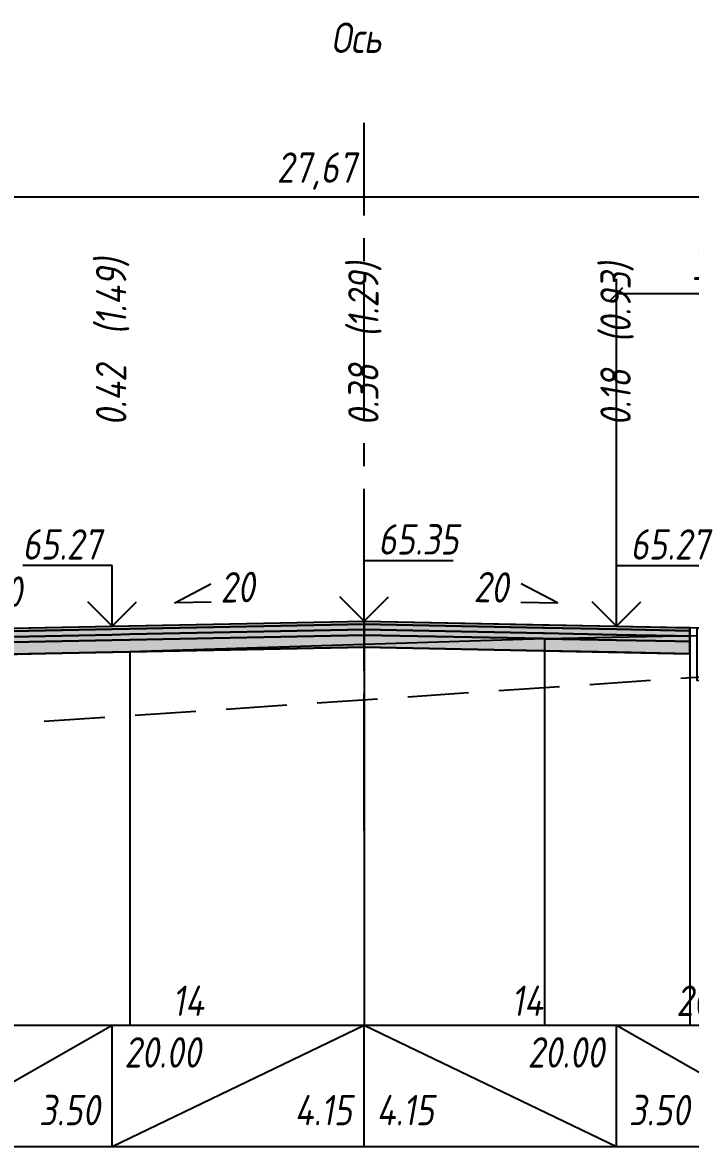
# Model space of a CAD drawing. Extents: x -717 to 1451, y -133302 to 233.
# Drawn here: x -305.1 to -250.2, y -125823.3 to -125730.8 of the extents above; entities that cross this region are included whole.
import ezdxf
from ezdxf.enums import TextEntityAlignment as Align

# ---------------------------------------------------------------- set-up
doc = ezdxf.new("R2010")
doc.units = 0
doc.linetypes.add('осевая2', pattern=[1.125, 0.75, -0.125, 0.125, -0.125])
doc.linetypes.add('штриховая', pattern=[0.75, 0.5, -0.25])
for name, color, linetype in [('Интерполированный поперечник', 2, 'Continuous'), ('Код_514', 1, 'Continuous'), ('Контур_400', 7, 'Continuous'), ('Контур_508', 7, 'Continuous'), ('Контур_513', 7, 'Continuous'), ('Контур_818', 7, 'Continuous'), ('Красный поперечник', 1, 'Continuous'), ('Объём_2501', 7, 'Continuous'), ('Ось', 1, 'осевая2'), ('Откосы', 7, 'Continuous'), ('Отметки покрытия', 7, 'Continuous'), ('Рабочие отметки', 7, 'Continuous'), ('Рабочие отметки доп.', 7, 'Continuous'), ('Слои выравнивания', 7, 'Continuous'), ('Таблица', 7, 'Continuous'), ('Уклоны проезжей части', 7, 'Continuous'), ('Черный поперечник', 3, 'Continuous')]:
    doc.layers.add(name, color=color, linetype=linetype)
for name, color, linetype, true_color in [('Контур_2570', 7, 'Continuous', 0x80ff00), ('Контур_2725', 7, 'Continuous', 0x323232), ('Контур_2760', 7, 'Continuous', 0x323232), ('Контур_2761', 7, 'Continuous', 0x323232), ('Контур_2762', 7, 'Continuous', 0x323232), ('Контур_2763', 7, 'Continuous', 0x323232), ('Контур_402', 7, 'Continuous', 0xff6464)]:
    doc.layers.add(name, color=color, linetype=linetype, true_color=true_color)
doc.styles.get("Standard").update_dxf_attribs({"font": 'txt', "height": 2.5})
doc.styles.add('М', font='romand.shx', dxfattribs={"width": 0.8, "oblique": 10, "height": 2.5})
doc.dimstyles.new('ISO-25', dxfattribs={"dimtxt": 2.5, "dimasz": 2.5, "dimexe": 1.25, "dimexo": 0.625, "dimtad": 1, "dimtxsty": 'Standard', "dimcen": 2.5, "dimadec": 0, "dimazin": 0, "dimtfac": 1, "dimtmove": 0, "dimatfit": 3, "dimfxl": 1, "dimarcsym": 0})

# ---------------------------------------------------------------- blocks, each defined once
blk = doc.blocks.new('_Oblique')
at = {"color": 0, "linetype": 'ByBlock', "lineweight": -2}
blk.add_line((-0.5, -0.5), (0.5, 0.5), dxfattribs=at)
blk = doc.blocks.new('*D2660')
at = {"color": 0, "lineweight": -2, "transparency": 16777216}
for p, q in [((-256.241, -125779.906), (-256.241, -125751.866)), ((-238.741, -125780.256), (-238.741, -125751.866)), ((-238.741, -125753.116), (-256.241, -125753.116))]:
    blk.add_line(p, q, dxfattribs=at)
at = {"layer": 'Defpoints', "color": 0, "transparency": 16777216}
for p in [(-256.241, -125753.116), (-256.241, -125780.531), (-238.741, -125780.881)]:
    blk.add_point(p, dxfattribs=at)
at = {"color": 0, "lineweight": -2, "transparency": 16777216, "rotation": 180}
blk.add_blockref('_Oblique', (-256.241, -125753.116), dxfattribs=at)
at = {"color": 0, "lineweight": -2, "transparency": 16777216}
blk.add_blockref('_Oblique', (-238.741, -125753.116), dxfattribs=at)
at = {"color": 0, "transparency": 16777216, "insert": (-247.491, -125751.003), "char_height": 2.5, "width": 9.58333, "attachment_point": 5, "style": 'М'}
blk.add_mtext('3,50', dxfattribs=at)
blk = doc.blocks.new('*D2663')
at = {"color": 0, "lineweight": -2, "transparency": 16777216}
for p, q in [((-350.075, -125781.295), (-350.075, -125743.866)), ((-211.741, -125780.936), (-211.741, -125743.866)), ((-350.075, -125745.116), (-211.741, -125745.116))]:
    blk.add_line(p, q, dxfattribs=at)
at = {"layer": 'Defpoints', "color": 0, "transparency": 16777216}
for p in [(-211.741, -125745.116), (-350.075, -125781.92), (-211.741, -125781.561)]:
    blk.add_point(p, dxfattribs=at)
at = {"color": 0, "lineweight": -2, "transparency": 16777216, "rotation": 180}
blk.add_blockref('_Oblique', (-350.075, -125745.116), dxfattribs=at)
at = {"color": 0, "lineweight": -2, "transparency": 16777216}
blk.add_blockref('_Oblique', (-211.741, -125745.116), dxfattribs=at)
at = {"color": 0, "transparency": 16777216, "insert": (-280.908, -125743.003), "char_height": 2.5, "width": 12.5, "attachment_point": 5, "style": 'М'}
blk.add_mtext('27,67', dxfattribs=at)

msp = doc.modelspace()

# ---------------------------------------------------------------- hatches: boundary and pattern name
at = {"layer": 'Слои выравнивания'}
for color, points in [(2, [(-305.974, -125780.633), (-297.741, -125780.469), (-296.279, -125780.439), (-276.991, -125780.054), (-276.991, -125780.304), (-296.279, -125780.689), (-297.741, -125780.719), (-305.974, -125780.883)]), (3, [(-305.974, -125780.883), (-297.741, -125780.719), (-296.279, -125780.689), (-276.991, -125780.304), (-276.991, -125780.754), (-296.279, -125781.139), (-297.741, -125781.169), (-305.974, -125781.333)]), (2, [(-276.991, -125780.054), (-262.306, -125780.347), (-262.165, -125780.35), (-256.241, -125780.469), (-251.411, -125780.565), (-250.197, -125780.59), (-250.197, -125780.84), (-251.411, -125780.815), (-256.241, -125780.719), (-262.165, -125780.6), (-262.306, -125780.597), (-276.991, -125780.304)]), (3, [(-276.991, -125780.304), (-262.306, -125780.597), (-262.165, -125780.6), (-256.241, -125780.719), (-251.411, -125780.815), (-250.197, -125780.84), (-250.197, -125781.29), (-251.411, -125781.265), (-256.241, -125781.169), (-262.165, -125781.05), (-262.306, -125781.047), (-276.991, -125780.754)]), (4, [(-305.974, -125781.333), (-297.741, -125781.169), (-296.279, -125781.139), (-276.991, -125780.754), (-276.991, -125781.204), (-296.279, -125781.589), (-297.741, -125781.619), (-305.974, -125781.783)]), (5, [(-305.974, -125781.783), (-297.741, -125781.619), (-296.279, -125781.589), (-276.991, -125781.204), (-276.991, -125782.204), (-296.279, -125782.589), (-297.741, -125782.619), (-305.974, -125782.783)]), (4, [(-276.991, -125780.754), (-262.306, -125781.047), (-262.165, -125781.05), (-256.241, -125781.169), (-251.411, -125781.265), (-250.197, -125781.29), (-250.197, -125781.74), (-251.411, -125781.715), (-256.241, -125781.619), (-262.165, -125781.5), (-262.306, -125781.497), (-276.991, -125781.204)]), (5, [(-276.991, -125781.204), (-262.306, -125781.497), (-262.165, -125781.5), (-256.241, -125781.619), (-251.411, -125781.715), (-250.197, -125781.74), (-250.197, -125782.74), (-251.411, -125782.715), (-256.241, -125782.619), (-262.165, -125782.5), (-262.306, -125782.497), (-276.991, -125782.204)])]:
    msp.add_hatch(color=color, dxfattribs=at).paths.add_polyline_path(points)

# ---------------------------------------------------------------- linework, layer by layer
at = {"layer": 'Интерполированный поперечник', "linetype": 'штриховая', "ltscale": 10, "flags": 128}
msp.add_lwpolyline([(-370.675, -125792.864), (-222.098, -125782.802)], dxfattribs=at)
at = {"layer": 'Код_514'}
for p, q in [((-315.241, -125823.31), (-297.741, -125813.31)), ((-297.741, -125823.31), (-297.741, -125813.31)), ((-297.741, -125823.31), (-276.991, -125813.31)), ((-276.991, -125823.31), (-276.991, -125813.31)), ((-276.991, -125813.31), (-256.241, -125823.31)), ((-256.241, -125823.31), (-256.241, -125813.31)), ((-256.241, -125813.31), (-238.741, -125823.31))]:
    msp.add_line(p, q, dxfattribs=at)
at = {"layer": 'Контур_2570', "flags": 128}
msp.add_lwpolyline([(-391.122, -125794.06), (-372.892, -125793.778), (-370.64, -125793.59), (-370.64, -125793.59), (-366.08, -125791.323), (-360.811, -125788.627), (-352.266, -125784.472), (-352.01, -125784.419), (-350.343, -125783.729), (-350.343, -125782.979), (-349.88, -125782.848), (-345.611, -125782.96), (-333.472, -125782.595), (-332.972, -125783.345), (-321.817, -125783.158), (-296.279, -125782.554), (-276.991, -125781.954), (-262.165, -125781.493), (-249.623, -125781.227)], dxfattribs=at)
at = {"layer": 'Контур_2725', "flags": 128}
msp.add_lwpolyline([(-332.956, -125783.373), (-330.456, -125783.323), (-324.163, -125783.197), (-321.817, -125783.158), (-319.761, -125783.109), (-315.241, -125783.019), (-305.974, -125782.833), (-305.974, -125782.783), (-297.741, -125782.619), (-296.279, -125782.589), (-276.991, -125782.204), (-262.306, -125782.497), (-262.165, -125782.5), (-256.241, -125782.619), (-251.411, -125782.715), (-250.197, -125782.74)], dxfattribs=at)
at = {"layer": 'Контур_2760', "flags": 128}
msp.add_lwpolyline([(-332.956, -125781.173), (-330.456, -125781.123), (-324.163, -125780.997), (-321.817, -125780.95), (-319.761, -125780.909), (-315.241, -125780.819), (-305.974, -125780.633), (-297.741, -125780.469), (-296.279, -125780.439), (-276.991, -125780.054), (-262.306, -125780.347), (-262.165, -125780.35), (-256.241, -125780.469), (-251.411, -125780.565), (-250.197, -125780.59)], dxfattribs=at)
at = {"layer": 'Контур_2761', "flags": 128}
msp.add_lwpolyline([(-332.956, -125781.423), (-330.456, -125781.373), (-324.163, -125781.247), (-321.817, -125781.2), (-319.761, -125781.159), (-315.241, -125781.069), (-305.974, -125780.883), (-297.741, -125780.719), (-296.279, -125780.689), (-276.991, -125780.304), (-262.306, -125780.597), (-262.165, -125780.6), (-256.241, -125780.719), (-251.411, -125780.815), (-250.197, -125780.84)], dxfattribs=at)
at = {"layer": 'Контур_2762', "flags": 128}
msp.add_lwpolyline([(-332.956, -125781.873), (-330.456, -125781.823), (-324.163, -125781.697), (-321.817, -125781.65), (-319.761, -125781.609), (-315.241, -125781.519), (-305.974, -125781.333), (-297.741, -125781.169), (-296.279, -125781.139), (-276.991, -125780.754), (-262.306, -125781.047), (-262.165, -125781.05), (-256.241, -125781.169), (-251.411, -125781.265), (-250.197, -125781.29)], dxfattribs=at)
at = {"layer": 'Контур_2763', "flags": 128}
msp.add_lwpolyline([(-332.956, -125782.323), (-330.456, -125782.273), (-324.163, -125782.147), (-321.817, -125782.1), (-319.761, -125782.059), (-315.241, -125781.969), (-305.974, -125781.783), (-297.741, -125781.619), (-296.279, -125781.589), (-276.991, -125781.204), (-262.306, -125781.497), (-262.165, -125781.5), (-256.241, -125781.619), (-251.411, -125781.715), (-250.197, -125781.74)], dxfattribs=at)
at = {"layer": 'Контур_400', "flags": 128}
for points in [[(-332.956, -125781.173), (-330.456, -125781.123), (-330.456, -125781.123), (-315.241, -125780.819), (-315.241, -125780.819), (-315.241, -125780.819), (-315.241, -125780.819), (-297.741, -125780.469), (-276.991, -125780.054)], [(-276.991, -125780.054), (-256.241, -125780.469), (-238.741, -125780.819), (-238.741, -125780.819), (-238.741, -125780.819), (-238.741, -125780.819), (-221.241, -125781.169), (-221.241, -125781.169), (-218.741, -125781.219)]]:
    msp.add_lwpolyline(points, dxfattribs=at)
at = {"layer": 'Контур_402', "flags": 128}
msp.add_lwpolyline([(-357.046, -125786.505), (-332.956, -125785.783), (-332.956, -125783.373), (-324.163, -125783.197), (-321.817, -125783.158), (-319.761, -125783.109), (-305.974, -125782.833), (-305.974, -125782.783), (-276.991, -125782.204), (-250.197, -125782.74), (-250.197, -125780.59), (-249.623, -125780.601), (-249.623, -125784.925), (-204.575, -125786.276)], dxfattribs=at)
at = {"layer": 'Контур_508', "flags": 128}
msp.add_lwpolyline([(-366.122, -125792.556), (-357.046, -125786.505), (-332.956, -125785.783), (-332.956, -125783.373), (-324.163, -125783.197), (-321.817, -125783.158), (-319.761, -125783.109), (-305.974, -125782.833), (-305.974, -125782.783), (-276.991, -125782.204), (-250.197, -125782.74), (-250.197, -125780.59), (-249.623, -125780.601), (-249.623, -125784.925), (-204.575, -125786.276), (-204.575, -125783.303), (-202.891, -125782.181)], dxfattribs=at)
at = {"layer": 'Контур_513', "flags": 128}
msp.add_lwpolyline([(-366.122, -125792.556), (-357.046, -125786.505), (-332.956, -125785.783), (-332.956, -125783.373), (-324.163, -125783.197), (-321.817, -125783.158), (-319.761, -125783.109), (-305.974, -125782.833), (-305.974, -125782.783), (-276.991, -125782.204), (-250.197, -125782.74), (-250.197, -125780.59), (-249.623, -125780.601), (-249.623, -125784.925), (-204.575, -125786.276), (-204.575, -125783.303), (-202.891, -125782.181)], dxfattribs=at)
at = {"layer": 'Контур_818', "flags": 128}
msp.add_lwpolyline([(-366.122, -125791.344), (-366.08, -125791.323), (-360.811, -125788.627), (-352.266, -125784.472), (-352.01, -125784.419), (-350.343, -125783.729), (-350.343, -125782.979), (-349.88, -125782.848), (-345.611, -125782.96), (-333.472, -125782.595), (-332.972, -125783.345), (-321.817, -125783.158), (-296.279, -125782.554), (-276.991, -125781.954), (-262.165, -125781.493), (-249.623, -125781.227)], dxfattribs=at)
at = {"layer": 'Красный поперечник'}
for p, q in [((-297.741, -125780.469), (-276.991, -125780.054)), ((-276.991, -125780.054), (-256.241, -125780.469)), ((-315.241, -125780.819), (-297.741, -125780.469)), ((-256.241, -125780.469), (-238.741, -125780.819))]:
    msp.add_line(p, q, dxfattribs=at)
at = {"layer": 'Объём_2501', "flags": 128}
for points in [[(-332.956, -125781.173), (-330.456, -125781.123), (-330.456, -125781.123), (-315.241, -125780.819), (-315.241, -125780.819), (-315.241, -125780.819), (-315.241, -125780.819), (-297.741, -125780.469), (-276.991, -125780.054)], [(-276.991, -125780.054), (-256.241, -125780.469), (-238.741, -125780.819), (-238.741, -125780.819), (-238.741, -125780.819), (-238.741, -125780.819), (-221.241, -125781.169), (-221.241, -125781.169), (-218.741, -125781.219)]]:
    msp.add_lwpolyline(points, dxfattribs=at)
at = {"layer": 'Ось', "ltscale": 15}
msp.add_line((-276.991, -125797.281), (-276.991, -125739.025), dxfattribs=at)
at = {"layer": 'Откосы', "color": 1, "flags": 128}
for points in [[(-289.592, -125778.494), (-292.592, -125778.554), (-289.622, -125776.995)], [(-264.103, -125778.494), (-261.104, -125778.554), (-264.073, -125776.995)]]:
    msp.add_lwpolyline(points, dxfattribs=at)
at = {"layer": 'Отметки покрытия', "color": 1}
for p, q in [((-297.741, -125775.469), (-305.091, -125775.469)), ((-297.741, -125780.469), (-297.741, -125775.469)), ((-276.991, -125780.054), (-276.991, -125775.054)), ((-276.991, -125775.054), (-269.691, -125775.054)), ((-256.241, -125780.469), (-256.241, -125775.469)), ((-256.241, -125775.469), (-248.891, -125775.469)), ((-276.991, -125780.054), (-278.991, -125778.054)), ((-276.991, -125780.054), (-274.991, -125778.054)), ((-297.741, -125780.469), (-299.741, -125778.469)), ((-297.741, -125780.469), (-295.741, -125778.469)), ((-256.241, -125780.469), (-258.241, -125778.469)), ((-256.241, -125780.469), (-254.241, -125778.469))]:
    msp.add_line(p, q, dxfattribs=at)
at = {"layer": 'Слои выравнивания'}
for p, q in [((-276.991, -125780.054), (-276.991, -125813.31)), ((-250.197, -125780.59), (-250.197, -125813.31))]:
    msp.add_line(p, q, dxfattribs=at)
at = {"layer": 'Слои выравнивания', "color": 2, "flags": 128}
for points in [[(-305.974, -125780.633), (-297.741, -125780.469), (-296.279, -125780.439), (-276.991, -125780.054), (-276.991, -125780.304), (-296.279, -125780.689), (-297.741, -125780.719), (-305.974, -125780.883)], [(-276.991, -125780.054), (-262.306, -125780.347), (-262.165, -125780.35), (-256.241, -125780.469), (-251.411, -125780.565), (-250.197, -125780.59), (-250.197, -125780.84), (-251.411, -125780.815), (-256.241, -125780.719), (-262.165, -125780.6), (-262.306, -125780.597), (-276.991, -125780.304)]]:
    msp.add_lwpolyline(points, close=True, dxfattribs=at)
at = {"layer": 'Слои выравнивания', "color": 3, "flags": 128}
for points in [[(-305.974, -125780.883), (-297.741, -125780.719), (-296.279, -125780.689), (-276.991, -125780.304), (-276.991, -125780.754), (-296.279, -125781.139), (-297.741, -125781.169), (-305.974, -125781.333)], [(-276.991, -125780.304), (-262.306, -125780.597), (-262.165, -125780.6), (-256.241, -125780.719), (-251.411, -125780.815), (-250.197, -125780.84), (-250.197, -125781.29), (-251.411, -125781.265), (-256.241, -125781.169), (-262.165, -125781.05), (-262.306, -125781.047), (-276.991, -125780.754)]]:
    msp.add_lwpolyline(points, close=True, dxfattribs=at)
at = {"layer": 'Слои выравнивания', "color": 4, "flags": 128}
for points in [[(-305.974, -125781.333), (-297.741, -125781.169), (-296.279, -125781.139), (-276.991, -125780.754), (-276.991, -125781.204), (-296.279, -125781.589), (-297.741, -125781.619), (-305.974, -125781.783)], [(-276.991, -125780.754), (-262.306, -125781.047), (-262.165, -125781.05), (-256.241, -125781.169), (-251.411, -125781.265), (-250.197, -125781.29), (-250.197, -125781.74), (-251.411, -125781.715), (-256.241, -125781.619), (-262.165, -125781.5), (-262.306, -125781.497), (-276.991, -125781.204)]]:
    msp.add_lwpolyline(points, close=True, dxfattribs=at)
at = {"layer": 'Слои выравнивания', "color": 5, "flags": 128}
for points in [[(-305.974, -125781.783), (-297.741, -125781.619), (-296.279, -125781.589), (-276.991, -125781.204), (-276.991, -125782.204), (-296.279, -125782.589), (-297.741, -125782.619), (-305.974, -125782.783)], [(-276.991, -125781.204), (-262.306, -125781.497), (-262.165, -125781.5), (-256.241, -125781.619), (-251.411, -125781.715), (-250.197, -125781.74), (-250.197, -125782.74), (-251.411, -125782.715), (-256.241, -125782.619), (-262.165, -125782.5), (-262.306, -125782.497), (-276.991, -125782.204)]]:
    msp.add_lwpolyline(points, close=True, dxfattribs=at)
at = {"layer": 'Таблица'}
for p, q in [((-391.122, -125813.31), (-177.891, -125813.31)), ((-391.122, -125823.31), (-177.891, -125823.31))]:
    msp.add_line(p, q, dxfattribs=at)
at = {"layer": 'Черный поперечник', "color": 7}
for p, q in [((-276.991, -125781.954), (-276.991, -125813.31)), ((-262.165, -125781.493), (-262.165, -125813.31)), ((-296.279, -125782.554), (-296.279, -125813.31))]:
    msp.add_line(p, q, dxfattribs=at)
at = {"layer": 'Черный поперечник', "flags": 128}
msp.add_lwpolyline([(-391.122, -125793.31), (-372.892, -125793.028), (-370.64, -125792.84), (-366.08, -125790.573), (-360.811, -125787.877), (-352.266, -125783.722), (-352.01, -125783.669), (-350.343, -125782.979), (-349.88, -125782.848), (-345.611, -125782.96), (-333.472, -125782.595), (-332.972, -125783.345), (-321.817, -125783.158), (-296.279, -125782.554), (-276.991, -125781.954), (-262.165, -125781.493), (-249.623, -125781.227)], dxfattribs=at)

# ---------------------------------------------------------------- texts
at = {"layer": 'Код_514', "style": 'М', "oblique": 10, "width": 0.8}
msp.add_text('20.00', height=2.5, dxfattribs=at).set_placement((-296.741, -125814.31), align=Align.TOP_LEFT)
msp.add_text('20.00', height=2.5, dxfattribs=at).set_placement((-257.241, -125814.31), align=Align.TOP_RIGHT)
for s, p in [('3.50', (-298.741, -125822.31)), ('4.15', (-277.991, -125822.31))]:
    msp.add_text(s, height=2.5, dxfattribs=at).set_placement(p, align=Align.BOTTOM_RIGHT)
for s, p in [('4.15', (-275.991, -125822.31)), ('3.50', (-255.241, -125822.31))]:
    msp.add_text(s, height=2.5, dxfattribs=at).set_placement(p, align=Align.BOTTOM_LEFT)
at = {"layer": 'Ось', "ltscale": 15, "style": 'М', "oblique": 10, "width": 0.8}
msp.add_text('Ось ', height=2.5, dxfattribs=at).set_placement((-276.991, -125734.025), align=Align.BOTTOM_CENTER)
at = {"layer": 'Отметки покрытия', "color": 1, "style": 'М', "oblique": 10, "width": 0.8}
msp.add_text('65.27', height=2.5, dxfattribs=at).set_placement((-298.6, -125775.737), align=Align.BOTTOM_RIGHT)
for s, p in [('65.35', (-275.85, -125775.322)), ('65.27', (-255.1, -125775.737))]:
    msp.add_text(s, height=2.5, dxfattribs=at).set_placement(p, align=Align.BOTTOM_LEFT)
at = {"layer": 'Рабочие отметки', "color": 1, "style": 'М', "oblique": 10, "width": 0.8}
for s, p in [('0.42', (-297.819, -125763.969)), ('0.38', (-277.069, -125763.969)), ('0.18', (-256.319, -125763.969))]:
    msp.add_text(s, height=2.5, rotation=90, dxfattribs=at).set_placement(p, align=Align.MIDDLE_LEFT)
at = {"layer": 'Рабочие отметки доп.', "color": 1, "style": 'М', "oblique": 10, "width": 0.8}
for s, p in [('(1.49)', (-297.819, -125756.469)), ('(1.29)', (-277.069, -125756.669)), ('(0.93)', (-256.319, -125757.119))]:
    msp.add_text(s, height=2.5, rotation=90, dxfattribs=at).set_placement(p, align=Align.MIDDLE_LEFT)
at = {"layer": 'Слои выравнивания', "style": 'М', "oblique": 10, "width": 0.8}
for s, p in [('14', (-291.483, -125813.31)), ('14', (-263.594, -125813.31)), ('20', (-249.91, -125813.31))]:
    msp.add_text(s, height=2.5, dxfattribs=at).set_placement(p, align=Align.BOTTOM_CENTER)
at = {"layer": 'Уклоны проезжей части', "color": 1, "style": 'М', "oblique": 10, "width": 0.8}
for rotation, p in [(1.14576, (-306.511, -125779.644)), (1.14576, (-287.386, -125779.261)), (358.85423, (-266.596, -125779.261))]:
    msp.add_text('20', height=2.5, rotation=rotation, dxfattribs=at).set_placement(p, align=Align.BOTTOM_CENTER)

# ---------------------------------------------------------------- dimensions: what is measured, and where the dimension line sits
at = {"color": 5}
dim = msp.add_linear_dim(base=(-211.741, -125745.116), p1=(-350.075, -125781.92), p2=(-211.741, -125781.561), angle=180, dimstyle='ISO-25', override={"dimasz": 1, "dimlfac": 0.2, "dimzin": 0, "dimtxsty": 'М', "dimblk1": 'Oblique', "dimblk2": 'Oblique', "dimsah": 1}, dxfattribs=at)
dim.commit()
dim.dimension.update_dxf_attribs({"geometry": '*D2663', "text_midpoint": (-280.908, -125743.003)})
dim = msp.add_linear_dim(base=(-256.241, -125753.116), p1=(-238.741, -125780.881), p2=(-256.241, -125780.531), dimstyle='ISO-25', override={"dimasz": 1, "dimlfac": 0.2, "dimzin": 0, "dimtxsty": 'М', "dimblk1": 'Oblique', "dimblk2": 'Oblique', "dimsah": 1}, dxfattribs=at)
dim.commit()
dim.dimension.update_dxf_attribs({"geometry": '*D2660', "text_midpoint": (-247.491, -125751.003)})

doc.saveas('drawing.dxf')
